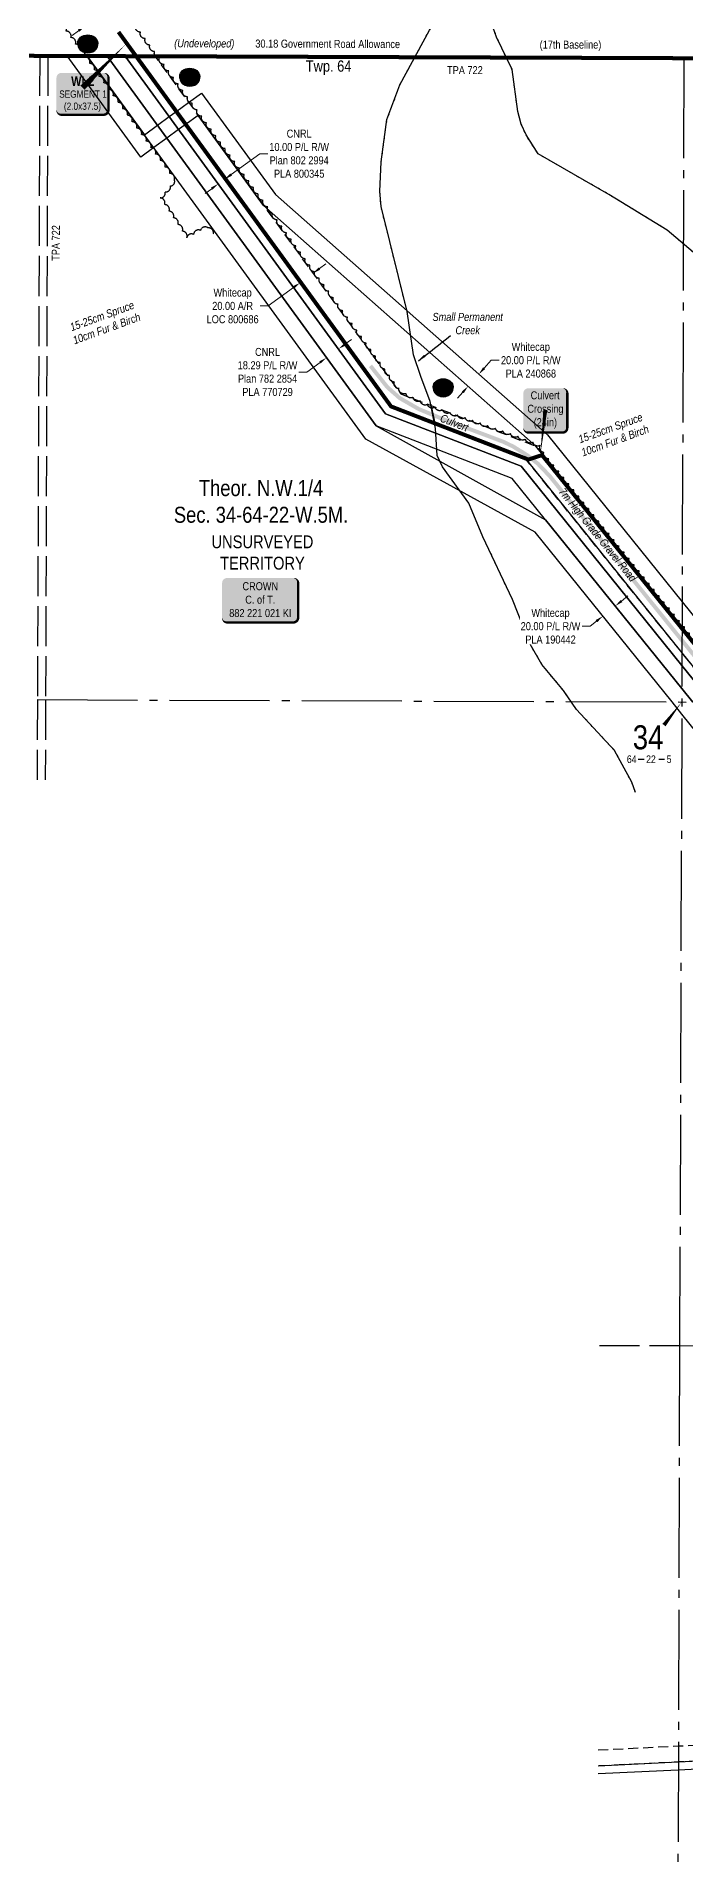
# Model space of a CAD drawing. Extents: x 479172 to 490274, y 6044075 to 6051612.
# Drawn here: x 483682 to 484493, y 6046805 to 6049089 of the extents above; entities that cross this region are included whole.
import ezdxf
from ezdxf.enums import TextEntityAlignment as Align

# ---------------------------------------------------------------- set-up
doc = ezdxf.new("R2010")
doc.units = 0
doc.header["$LTSCALE"] = 5
doc.header["$PDSIZE"] = 0.5
for name, pattern in [('0', [1, 1, 0]), ('CENTERLINEX3', [5, 2.5, -1, 0.5, -1]), ('foc-ACCESSROAD', [3.75, 2.5, -1.25]), ('foc-QUARTERLINE', [33, 25, -3, 2, -3]), ('foc-UNSURVEYED', [12.5, 10, -2.5]), ('foc-WHEELTRACKS', [2, 0.4, -1.6])]:
    doc.linetypes.add(name, pattern=pattern)
doc.layers.get('Defpoints').update_dxf_attribs({"color": 9})
for name, color, linetype in [('10', 1, 'Continuous'), ('9', 3, 'Continuous'), ('AS-OWNER', 7, 'Continuous'), ('AS-ROADS', 254, 'Continuous'), ('C-AR', 13, 'foc-ACCESSROAD'), ('C-RW', 13, 'Continuous'), ('C-SYMBOL', 7, 'Continuous'), ('CG-NOTES', 7, 'Continuous'), ('D-TXT', 6, 'Continuous'), ('F-RW', 190, 'Continuous'), ('L-QSEC', 8, 'foc-QUARTERLINE'), ('L-ROAD-T', 7, 'Continuous'), ('L-SEC', 7, 'Continuous'), ('L-SECLBL', 7, 'Continuous'), ('L-UNS-T', 3, 'Continuous'), ('L-USEC', 7, 'foc-UNSURVEYED'), ('P-CROSSINGS', 250, 'Continuous'), ('P-PROPOSED', 10, 'Continuous'), ('T-BUSH', 110, '0'), ('T-BUSH-T', 110, 'Continuous'), ('T-WATER', 160, 'Continuous'), ('T-WATER-P3', 160, 'foc-WHEELTRACKS'), ('T-WATER-T', 170, 'Continuous')]:
    doc.layers.add(name, color=color, linetype=linetype)
doc.layers.add('AS-TRAPPER BOUNDARY', color=7, linetype='CENTERLINEX3', true_color=0xb85c00, transparency=0.6)
doc.layers.add('AS-TRAPPER-T', color=7, linetype='Continuous', true_color=0xc26100)
doc.layers.add('P-PROPOSED-WL4', color=7, linetype='Continuous', true_color=0x5b5bc8)
for name, color, linetype, lineweight in [('C-AR-T', 13, 'Continuous', 9), ('C-RW-T', 13, 'Continuous', 9), ('F-RW-T', 190, 'Continuous', 9), ('T-TEXT', 48, 'Continuous', 18)]:
    doc.layers.add(name, color=color, linetype=linetype, lineweight=lineweight)
doc.styles.add('175L', font='ARIALN.TTF', dxfattribs={"height": 20})
doc.styles.add('80', font='ARIALN.TTF', dxfattribs={"height": 10})
doc.styles.add('80CG', font='ARIALN.TTF', dxfattribs={"height": 10})
doc.styles.add('80L', font='ARIALN.TTF', dxfattribs={"height": 10})
doc.styles.add('80LS', font='ARIALNI.TTF', dxfattribs={"height": 10})
doc.styles.add('BOLD', font='ARIALNB.TTF')
doc.styles.add('Crossing', font='ARIALN.TTF', dxfattribs={"height": 10})
doc.styles.add('foc-LtypeFont', font='ARIALN.TTF', dxfattribs={"height": 7.35})
doc.styles.add('SIMPLEX', font='ARIALN.TTF')
doc.linetypes.add('foc-TOPO-flowdirection', pattern='A,20,[">",foc-LtypeFont,S=0.3,R=0,X=0,Y=-0.945],-1e-05', length=20.00001)
doc.linetypes.add('foc-TOPO-flowdirection-NOLINE', pattern='A,0,[">",foc-LtypeFont,S=0.3,R=0,X=0,Y=-0.945],-20,[">",foc-LtypeFont,S=0.3,R=0,X=0,Y=-0.945],0', length=20)
doc.dimstyles.new('Compass 5 000', dxfattribs={"dimscale": 5, "dimtxt": 9, "dimasz": 2, "dimexe": 0.2, "dimexo": 0.0625, "dimgap": 0.5, "dimtad": 0, "dimtih": 1, "dimtoh": 1, "dimzin": 0, "dimdsep": 46, "dimtxsty": '80CG', "dimcen": 0.1, "dimse1": 1, "dimse2": 1, "dimclrd": 256, "dimclrt": 256, "dimaunit": 1, "dimadec": 4, "dimazin": 0, "dimtfac": 0.06, "dimtofl": 0, "dimtmove": 0, "dimatfit": 1, "dimfxl": 0.2, "dimtolj": 1, "dimtzin": 0, "dimlwd": -1, "dimarcsym": 0})

# ---------------------------------------------------------------- blocks, each defined once
blk = doc.blocks.new('*U419')
h = blk.add_hatch(color=255)
edge = h.paths.add_edge_path()
edge.add_line((-41.5, -28.5), (41.5, -28.5))
edge.add_arc((41.5, -22.5), 6, 270, 360)
edge.add_line((47.5, -22.5), (47.5, 21))
edge.add_arc((41.5, 21), 6, 0, 90)
edge.add_line((41.5, 27), (-41.5, 27))
edge.add_arc((-41.5, 21), 6, 90, 180)
edge.add_line((-47.5, 21), (-47.5, -22.5))
edge.add_arc((-41.5, -22.5), 6, 180, 270)
at = {"color": 14, "flags": 128}
blk.add_lwpolyline([(-41.5, -28.5, 3, 3, 0), (41.5, -28.5, 3, 3, 0.414214), (47.5, -22.5, 3, 3, 0), (47.5, 21, 3, 0, 0.414214), (41.5, 27, 0, 0, 0), (-41.5, 27, 0, 0, 0.414214), (-47.5, 21, 0, 0, 0), (-47.5, -22.5, 0, 3, 0.414214)], format="xyseb", close=True, dxfattribs=at)
at = {"color": 14, "style": '80'}
blk.add_attdef('ENTER_TEXT_001', (-26.8, -4.9), '', height=10, dxfattribs=at)
blk = doc.blocks.new('*U426')
h = blk.add_hatch(color=254)
edge = h.paths.add_edge_path()
edge.add_line((-21.5, -28.5), (21.5, -28.5))
edge.add_arc((21.5, -22.5), 6, 270, 360)
edge.add_line((27.5, -22.5), (27.5, 21))
edge.add_arc((21.5, 21), 6, 0, 90)
edge.add_line((21.5, 27), (-21.5, 27))
edge.add_arc((-21.5, 21), 6, 90, 180)
edge.add_line((-27.5, 21), (-27.5, -22.5))
edge.add_arc((-21.5, -22.5), 6, 180, 270)
at = {"color": 160, "flags": 128}
blk.add_lwpolyline([(-21.5, -28.5, 3, 3, 0), (21.5, -28.5, 3, 3, 0.414214), (27.5, -22.5, 3, 3, 0), (27.5, 21, 3, 0, 0.414214), (21.5, 27, 0, 0, 0), (-21.5, 27, 0, 0, 0.414214), (-27.5, 21, 0, 0, 0), (-27.5, -22.5, 0, 3, 0.414214)], format="xyseb", close=True, dxfattribs=at)
at = {"color": 160, "style": '80'}
blk.add_attdef('ENTER_TEXT_001', (-26.8, -4.9), '', height=10, dxfattribs=at)
blk = doc.blocks.new('xing2')
h = blk.add_hatch(color=50)
h.dxf.hatch_style = 1
edge = h.paths.add_edge_path()
edge.add_ellipse((0, 0), major_axis=(-12.5, 0), ratio=0.816297, start_angle=0, end_angle=360)
h = blk.add_hatch(color=250)
h.dxf.hatch_style = 1
edge = h.paths.add_edge_path()
edge.add_ellipse((0, -2), major_axis=(-12.5, 0), ratio=0.816297, start_angle=0, end_angle=180)
edge.add_line((12.5, -2), (12.5, 0))
edge.add_ellipse((0, 0), major_axis=(-12.5, 0), ratio=0.816297, start_angle=0, end_angle=180, ccw=False)
edge.add_line((-12.5, 0), (-12.5, -2))
at = {"color": 250}
blk.add_ellipse((0, 0), major_axis=(-12.5, 0), ratio=0.816297, dxfattribs=at)
blk.add_ellipse((0, -2), major_axis=(-12.5, 0), ratio=0.816297, start_param=0, end_param=3.141593, dxfattribs=at)
at = {"color": 250, "style": 'Crossing'}
blk.add_attdef('CROSSING', text='', height=9, dxfattribs=at).set_placement((0.1, 0), align=Align.MIDDLE_CENTER)
at = {"color": 250, "style": 'Crossing', "flags": 1}
for tag, p in [('DESCRIPTION', (0.1, -25.8)), ('OWNER', (0.1, -12.5)), ('LOCATION', (0.1, -39.3)), ('DWG_REF', (0.1, -52.8))]:
    blk.add_attdef(tag, text='', height=9, dxfattribs=at).set_placement(p, align=Align.MIDDLE_CENTER)
blk = doc.blocks.new('L-SECLBL')
at = {"layer": '9', "color": 7}
for p, q in [((-5.1, -27.8), (-12.3, -27.8)), ((20.7, -27.8), (13.5, -27.8))]:
    blk.add_line(p, q, dxfattribs=at)
at = {"layer": '10', "color": 2, "style": 'SIMPLEX'}
blk.add_attdef('SEC', text='', height=30, dxfattribs=at).set_placement((0, 0), align=Align.MIDDLE)
at = {"layer": '10', "color": 5, "style": '80L'}
blk.add_attdef('TWP', text='', height=9.5, dxfattribs=at).set_placement((-14.4, -27.4), align=Align.MIDDLE_RIGHT)
blk.add_attdef('RGE', text='', height=9.5, dxfattribs=at).set_placement((3.6, -27.4), align=Align.MIDDLE_CENTER)
blk.add_attdef('MER', text='', height=9.5, dxfattribs=at).set_placement((23.2, -27.4), align=Align.MIDDLE_LEFT)
blk = doc.blocks.new('*D496')
at = {"layer": 'C-RW-T', "transparency": 16777216}
for p, q in [((484412.8, 6048384), (484420.6, 6048390.3)), ((484373.8, 6048352.5), (484363.8, 6048352.5)), ((484381.7, 6048358.9), (484373.8, 6048352.5))]:
    blk.add_line(p, q, dxfattribs=at)
for points in [[(484411.8, 6048385.3), (484413.9, 6048382.7), (484405, 6048377.7)], [(484380.6, 6048360.2), (484382.7, 6048357.6), (484389.5, 6048365.1)]]:
    blk.add_solid(points, dxfattribs=at)
at = {"layer": 'Defpoints', "color": 0, "transparency": 16777216}
for p in [(484389.5, 6048365.1), (484392.8, 6048361), (484408.4, 6048373.5)]:
    blk.add_point(p, dxfattribs=at)
at = {"layer": 'C-RW-T', "transparency": 16777216, "insert": (484324.2, 6048352.5), "char_height": 10, "attachment_point": 5, "style": '80CG', "bg_fill": 3, "box_fill_scale": 1.1, "bg_fill_color": 256, "bg_fill_true_color": 13158600, "bg_fill_transparency": 0}
blk.add_mtext('\\A1;Whitecap\\P20.00 P/L R/W\\PPLA 190442', dxfattribs=at)
blk = doc.blocks.new('*D507')
at = {"layer": 'Defpoints', "color": 0, "transparency": 16777216}
for p in [(483909.2, 6048905), (483955.1, 6048842), (483963.2, 6048847.9)]:
    blk.add_point(p, dxfattribs=at)
at = {"layer": 'F-RW-T', "transparency": 16777216}
for p, q in [((483925.4, 6048916.8), (483961.2, 6048942.8)), ((483961.2, 6048942.8), (483971.2, 6048942.8)), ((483901.1, 6048899.1), (483893.1, 6048893.2))]:
    blk.add_line(p, q, dxfattribs=at)
for points in [[(483900.2, 6048900.5), (483902.1, 6048897.8), (483909.2, 6048905)], [(483924.4, 6048918.1), (483926.4, 6048915.4), (483917.3, 6048910.9)]]:
    blk.add_solid(points, dxfattribs=at)
at = {"layer": 'F-RW-T', "transparency": 16777216, "insert": (484010.3, 6048942.8), "char_height": 10, "attachment_point": 5, "style": '80CG'}
blk.add_mtext('\\A1;CNRL\\P10.00 P/L R/W\\PPlan 802 2994\\PPLA 800345', dxfattribs=at)
blk = doc.blocks.new('*D508')
at = {"layer": 'Defpoints', "color": 0, "transparency": 16777216}
for p in [(484040.8, 6048724.3), (484026, 6048713.5), (484044.5, 6048688)]:
    blk.add_point(p, dxfattribs=at)
at = {"layer": 'F-RW-T', "transparency": 16777216}
for p, q in [((484067.4, 6048704.7), (484075.5, 6048710.6)), ((484036.4, 6048682.1), (484019.9, 6048670.1)), ((484019.9, 6048670.1), (484009.9, 6048670.1))]:
    blk.add_line(p, q, dxfattribs=at)
for points in [[(484066.4, 6048706), (484068.4, 6048703.3), (484059.3, 6048698.8)], [(484035.5, 6048683.5), (484037.4, 6048680.8), (484044.5, 6048688)]]:
    blk.add_solid(points, dxfattribs=at)
at = {"layer": 'F-RW-T', "transparency": 16777216, "insert": (483970.8, 6048670.1), "char_height": 10, "attachment_point": 5, "style": '80CG'}
blk.add_mtext('\\A1;CNRL\\P18.29 P/L R/W\\PPlan 782 2854\\PPLA 770729', dxfattribs=at)
blk = doc.blocks.new('*D509')
at = {"layer": 'C-AR-T', "transparency": 16777216}
for p, q in [((484035.6, 6048799.3), (484043.7, 6048805.2)), ((484003.3, 6048775.8), (483971.5, 6048752.6)), ((483971.5, 6048752.6), (483961.5, 6048752.6))]:
    blk.add_line(p, q, dxfattribs=at)
for points in [[(484034.6, 6048800.6), (484036.6, 6048797.9), (484027.5, 6048793.4)], [(484002.3, 6048777.1), (484004.3, 6048774.4), (484011.4, 6048781.6)]]:
    blk.add_solid(points, dxfattribs=at)
at = {"layer": 'Defpoints', "color": 0, "transparency": 16777216}
for p in [(484011.4, 6048781.6), (484016.8, 6048774.1), (484033, 6048785.9)]:
    blk.add_point(p, dxfattribs=at)
at = {"layer": 'C-AR-T', "transparency": 16777216, "insert": (483927.2, 6048752.6), "char_height": 10, "attachment_point": 5, "style": '80CG'}
blk.add_mtext('\\A1;Whitecap\\P20.00 A/R\\PLOC 800686', dxfattribs=at)
blk = doc.blocks.new('*D514')
at = {"layer": 'C-RW-T', "transparency": 16777216}
for p, q in [((484241.2, 6048674.8), (484250, 6048684.8)), ((484250, 6048684.8), (484260, 6048684.8)), ((484214.7, 6048644.8), (484208.1, 6048637.3))]:
    blk.add_line(p, q, dxfattribs=at)
for points in [[(484240, 6048675.9), (484242.5, 6048673.7), (484234.6, 6048667.3)], [(484213.5, 6048645.9), (484215.9, 6048643.7), (484221.3, 6048652.3)]]:
    blk.add_solid(points, dxfattribs=at)
at = {"layer": 'Defpoints', "color": 0, "transparency": 16777216}
for p in [(484234.6, 6048667.3), (484249.2, 6048654.4), (484235.9, 6048639.4)]:
    blk.add_point(p, dxfattribs=at)
at = {"layer": 'C-RW-T', "transparency": 16777216, "insert": (484299.6, 6048684.8), "char_height": 10, "attachment_point": 5, "style": '80CG'}
blk.add_mtext('\\A1;Whitecap\\P20.00 P/L R/W\\PPLA 240868', dxfattribs=at)
blk = doc.blocks.new('*U567')
h = blk.add_hatch(color=254)
edge = h.paths.add_edge_path()
edge.add_line((-26.5, -33.8), (26.5, -33.8))
edge.add_arc((26.5, -27.8), 6, 270, 360)
edge.add_line((32.5, -27.8), (32.5, 12.5))
edge.add_arc((26.5, 12.5), 6, 0, 90)
edge.add_line((26.5, 18.5), (-26.5, 18.5))
edge.add_arc((-26.5, 12.5), 6, 90, 180)
edge.add_line((-32.5, 12.5), (-32.5, -27.8))
edge.add_arc((-26.5, -27.8), 6, 180, 270)
at = {"layer": 'P-PROPOSED-WL4', "flags": 128}
blk.add_lwpolyline([(53.9, 54.1, 0, 7.5, 0), (0, 0, 0, 0, 0)], format="xyseb", dxfattribs=at)
blk.add_lwpolyline([(-26.5, -33.8, 3, 3, 0), (26.5, -33.8, 3, 3, 0.414214), (32.5, -27.8, 3, 3, 0), (32.5, 12.5, 3, 0, 0.414214), (26.5, 18.5, 0, 0, 0), (-26.5, 18.5, 0, 0, 0.414214), (-32.5, 12.5, 0, 0, 0), (-32.5, -27.8, 0, 3, 0.414214)], format="xyseb", close=True, dxfattribs=at)
at = {"layer": 'P-PROPOSED-WL4'}
for tag, p, height, style in [('TEMP_AREA_W1_001', (-9.2, 2.2), 12, 'BOLD'), ('ENTER_TEXT_001', (-30.7, -12.5), 9, '80')]:
    blk.add_attdef(tag, p, '', height=height, dxfattribs=dict(at, style=style))
blk = doc.blocks.new('*D520')
at = {"layer": 'Defpoints', "color": 0, "transparency": 16777216}
for p in [(483735, 6049113.3), (483749.8, 6049124), (483757.8, 6049113.1)]:
    blk.add_point(p, dxfattribs=at)
at = {"layer": 'F-RW-T', "transparency": 16777216}
for p, q in [((483765.8, 6049119), (483793.4, 6049139)), ((483793.4, 6049139), (483803.4, 6049139)), ((483734.9, 6049096.5), (483726.8, 6049090.6))]:
    blk.add_line(p, q, dxfattribs=at)
for points in [[(483764.9, 6049120.4), (483766.8, 6049117.7), (483757.8, 6049113.1)], [(483733.9, 6049097.8), (483735.9, 6049095.1), (483743, 6049102.4)]]:
    blk.add_solid(points, dxfattribs=at)
at = {"layer": 'F-RW-T', "transparency": 16777216, "insert": (483842.5, 6049139), "char_height": 10, "attachment_point": 5, "style": '80CG'}
blk.add_mtext('\\A1;CNRL\\P18.29 P/L R/W\\PPlan 782 2854\\PPLA 770729', dxfattribs=at)

msp = doc.modelspace()

# ---------------------------------------------------------------- hatches: boundary and pattern name
at = {"layer": 'AS-ROADS'}
h = msp.add_hatch(color=256, dxfattribs=at)
h.dxf.hatch_style = 1
h.paths.add_polyline_path([(485227.415, 6047422.97), (485181.813, 6047479.872), (485132.502, 6047540.246), (484449.933, 6048386.448), (484325.464, 6048541.365), (484310.579, 6048556.953), (484296.448, 6048568.26), (484278.975, 6048579.066), (484266.935, 6048585.002), (484187.058, 6048615.112), (484160.383, 6048626.236), (484137.113, 6048639.736), (484122.207, 6048652.938), (484101.257, 6048679.357), (484097.342, 6048676.252), (484118.564, 6048649.489), (484134.174, 6048635.664), (484158.158, 6048621.749), (484185.214, 6048610.466), (484264.944, 6048580.412), (484276.55, 6048574.69), (484293.562, 6048564.169), (484307.196, 6048553.26), (484321.702, 6048538.068), (484446.04, 6048383.314), (485128.622, 6047537.097), (485177.928, 6047476.729), (485223.516, 6047419.845)])

# ---------------------------------------------------------------- linework, layer by layer
at = {"layer": 'AS-TRAPPER BOUNDARY', "const_width": 5, "flags": 128}
msp.add_lwpolyline([(485395.46, 6049058.805), (485295.462, 6049059.156), (483666.214, 6049065.11), (482037.404, 6049071.087), (481133.051, 6049074.405)], dxfattribs=at)
at = {"layer": 'C-AR', "flags": 128}
for points in [[(484383.801, 6046948.842), (484483.818, 6046953.75), (484722.94, 6046965.485), (485288.896, 6047002.038), (485319.061, 6047003.985), (485461.102, 6047013.101), (485479.275, 6047014.333), (485503.892, 6047015.922), (485526.216, 6047017.364), (485538.424, 6047018.153), (485393.445, 6047197.812), (485319.964, 6047288.878), (485289.922, 6047326.108), (485188.912, 6047451.281), (485175.43, 6047467.987), (485160.552, 6047486.421), (484564.722, 6048224.807), (484538.192, 6048257.686), (484488.393, 6048319.406), (484293.591, 6048560.84), (484124.44, 6048626.273), (483805.441, 6049064.592), (483830.247, 6049064.5), (484137.149, 6048642.803), (484305.798, 6048577.565), (484488.5, 6048351.128), (484563.969, 6048257.59), (484580.288, 6048237.368), (485214.689, 6047451.189), (485290.023, 6047357.836), (485320.064, 6047320.606), (485562.854, 6047019.731), (485592.865, 6047021.67), (485633.096, 6047024.268), (485652.802, 6047025.541), (485792.412, 6047033.486), (486113.962, 6047051.8), (486339.733, 6047064.655), (486415.702, 6047069.287), (486435.701, 6047070.433), (486450.701, 6047071.292), (486918.893, 6047098.14), (486949.057, 6047099.87), (487398.72, 6047125.654), (487743.806, 6047144.554), (487984.336, 6047157.727), (488332.681, 6047176.804), (488547.351, 6047189.579), (488548.588, 6047189.653), (488578.752, 6047191.448), (488911, 6047211.216), (489079.281, 6047221.237), (489086.679, 6047225.016), (489100.561, 6047238.122), (489109.341, 6047260.874), (489105.399, 6047438.598), (489103.18, 6047538.617)], [(490272.233, 6044454.778), (490202.329, 6044424.141), (490172.142, 6044410.911), (489881.273, 6044283.419), (489834.317, 6044288.807), (489828.359, 6044289.491), (489550.007, 6044321.438), (489540.058, 6044322.581), (489539.631, 6044322.776), (489538.212, 6044323.655), (489535.126, 6044325.453), (489529.34, 6044328.824), (489503.917, 6044343.636), (489503.349, 6044344.416), (489490.852, 6044361.564), (489367.311, 6044531.1), (489199.589, 6044761.263), (489082.03, 6044863.593), (489073.944, 6044881.924), (489074.417, 6044893.046), (489079.177, 6045006.153), (489101.566, 6045532.335), (489122.24, 6045810.234), (489124.484, 6045840.389), (489133.847, 6045966.247), (489130.85, 6045988.351), (489133.339, 6046018.105), (489139.796, 6046039.484), (489152.99, 6046169.486), (489154.51, 6046538.17), (489149.928, 6046634.385), (489145.267, 6046732.276), (489145.149, 6046734.937), (489134.306, 6046792.903), (489134.014, 6046793.455), (489117.465, 6046824.763), (489108.777, 6046832.047), (489055.893, 6046876.384), (488992.368, 6047022.33), (488941.203, 6047172.99), (488938.574, 6047180.809), (488937.909, 6047182.772), (488936.306, 6047187.495), (488929.524, 6047192.286), (488919.296, 6047191.677), (488909.207, 6047191.076), (488578.704, 6047171.407), (488548.54, 6047169.611), (488333.822, 6047156.834), (487985.43, 6047137.752), (487965.457, 6047136.657), (487743.753, 6047124.517), (487399.84, 6047105.683), (486949.001, 6047079.83), (486918.837, 6047078.101), (486450.757, 6047051.191), (486435.757, 6047050.324), (486340.901, 6047044.937), (486113.902, 6047031.945), (485654.02, 6047005.575), (485553.797, 6046999.101), (485541.59, 6046998.313), (485519.266, 6046996.871), (485494.64, 6046995.28), (485476.402, 6046994.097), (485318.998, 6046983.937), (485288.832, 6046981.988), (484776.305, 6046948.885), (484761.333, 6046947.918), (484724.075, 6046945.514), (484483.751, 6046933.719), (484383.735, 6046928.811)]]:
    msp.add_lwpolyline(points, dxfattribs=at)
at = {"layer": 'C-RW'}
for points in [[(484564.046, 6048257.59), (484488.5, 6048351.224), (484305.81, 6048577.6), (483965.815, 6048878.231), (483884.043, 6048990.573), (483867.873, 6048978.8), (483859.788, 6048972.914), (483845.01, 6048962.156), (483828.838, 6048950.382), (483812.702, 6048938.635), (483720.772, 6049064.908), (483745.564, 6049064.815), (483817.087, 6048966.539), (483833.249, 6048978.319), (483848.026, 6048989.077), (483856.111, 6048994.963), (483872.282, 6049006.736), (483888.437, 6049018.497), (483980.695, 6048891.771), (484320.323, 6048591.496), (484488.607, 6048382.876), (484589.742, 6048257.495)], [(484955.617, 6047663.514), (484488.136, 6048242.862), (484475.989, 6048257.915), (484304.959, 6048469.866), (484093.765, 6048586.37), (483745.564, 6049064.815), (483770.372, 6049064.723), (484106.473, 6048602.901), (484318.108, 6048485.423), (484488.242, 6048274.583), (484501.768, 6048257.822)]]:
    msp.add_lwpolyline(points, dxfattribs=at)
at = {"layer": 'F-RW'}
for points in [[(484501.768, 6048257.822), (484488.242, 6048274.583), (484318.107, 6048485.422), (484276.332, 6048537.196), (484106.473, 6048602.901), (483770.372, 6049064.722), (483793.04, 6049064.638), (484118.089, 6048618.009), (484287.49, 6048552.479), (484488.34, 6048303.572), (484525.328, 6048257.734)], [(484525.328, 6048257.734), (484488.34, 6048303.572), (484287.49, 6048552.479), (484118.089, 6048618.009), (483793.04, 6049064.639), (483800.711, 6049064.61), (483805.441, 6049064.592), (484124.44, 6048626.273), (484293.591, 6048560.84), (484488.393, 6048319.406), (484538.192, 6048257.687)], [(484383.735, 6046928.811), (484483.751, 6046933.719), (484724.075, 6046945.514), (484761.333, 6046947.918), (484776.305, 6046948.884), (485288.832, 6046981.989), (485318.998, 6046983.937), (485519.266, 6046996.871), (485521.886, 6046993.625), (485526.946, 6046987.353), (485318.966, 6046973.921), (485288.801, 6046971.972), (484776.868, 6046938.906), (484761.897, 6046937.94), (484760.425, 6046937.845), (484725.093, 6046935.565), (484724.693, 6046935.539), (484709.994, 6046934.819), (484672.021, 6046932.955), (484483.718, 6046923.713), (484383.701, 6046918.805)]]:
    msp.add_lwpolyline(points, dxfattribs=at)
at = {"layer": 'L-QSEC'}
for p, q in [((484490.891, 6049062.09), (484485.482, 6047453.837)), ((483683.466, 6048260.797), (485292.862, 6048254.95)), ((484485.482, 6047453.837), (484482.906, 6046679.799))]:
    msp.add_line(p, q, dxfattribs=at)
at = {"layer": 'L-SEC'}
for p, q in [((483686.333, 6049065.036), (484490.891, 6049062.09)), ((484490.891, 6049062.09), (485295.462, 6049059.156))]:
    msp.add_line(p, q, dxfattribs=at)
at = {"layer": 'L-SECLBL', "flags": 128}
msp.add_lwpolyline([(484488.186, 6048257.873, 0, 4.997, 0), (484465.927, 6048229.035, 3, 3, 0)], format="xyseb", dxfattribs=at)
at = {"layer": 'L-USEC'}
for p, q in [((483686.333, 6049065.036), (483683.466, 6048260.797)), ((483696.397, 6049064.999), (483693.529, 6048260.761)), ((483683.466, 6048260.798), (483683.117, 6048160.797)), ((483693.529, 6048260.763), (483693.18, 6048160.761)), ((484385.483, 6047454.201), (484485.482, 6047453.837)), ((484485.482, 6047453.837), (485290.317, 6047450.921))]:
    msp.add_line(p, q, dxfattribs=at)
at = {"layer": 'P-PROPOSED', "const_width": 4.997, "flags": 128}
msp.add_lwpolyline([(486114.018, 6047050.802), (485792.469, 6047032.488), (485652.863, 6047024.543), (485633.16, 6047023.271), (485592.93, 6047020.672), (485562.401, 6047018.7), (485319.286, 6047319.979), (485289.245, 6047357.208), (485213.912, 6047450.562), (484579.51, 6048236.741), (484563.191, 6048256.963), (484487.722, 6048350.5), (484313.621, 6048566.277), (484296.577, 6048560.756), (484125.075, 6048627.099), (483806.675, 6049064.595)], dxfattribs=at)
at = {"layer": 'P-PROPOSED-WL4', "const_width": 5, "flags": 128}
msp.add_lwpolyline([(483806.675, 6049064.595), (483784.651, 6049094.856)], dxfattribs=at)
at = {"layer": 'T-BUSH', "flags": 128}
for points in [[(483903.085, 6048842.69, 0.52056705), (483896.513, 6048850.11, 0.52056705), (483887.025, 6048847.05, 0.52056705), (483878.434, 6048841.942, 0.52056705), (483870.035, 6048837.681, 0.52056705), (483864.487, 6048845.994, 0.52056705), (483858.939, 6048854.308, 0.52056705), (483853.391, 6048862.621, 0.52056705), (483847.843, 6048870.934, 0.52056705), (483842.295, 6048879.248, 0.52056705), (483836.747, 6048887.561, 0.52056705), (483842.785, 6048895.053, 0.52056705), (483849.451, 6048902.5, 0.52056705), (483854.484, 6048910.03, 0.52056705), (483848.602, 6048918.11, 0.52056705), (483842.719, 6048926.191, 0.52056705), (483836.837, 6048934.271, 0.52056705), (483830.955, 6048942.351, 0.52056705), (483825.072, 6048950.431, 0.52056705), (483819.19, 6048958.512, 0.52056705), (483813.307, 6048966.592, 0.52056705), (483807.425, 6048974.672, 0.52056705), (483801.542, 6048982.752, 0.52056705), (483795.66, 6048990.833, 0.52056705), (483789.778, 6048998.913, 0.52056705), (483783.895, 6049006.993, 0.52056705), (483778.013, 6049015.073, 0.52056705), (483772.136, 6049023.158, 0.52056705), (483766.266, 6049031.247, 0.52056705), (483760.395, 6049039.336, 0.52056705), (483754.525, 6049047.425, 0.52056705), (483748.654, 6049055.514, 0.52056705), (483742.783, 6049063.602, 0.52056705), (483736.905, 6049071.686, 0.52056705), (483731.027, 6049079.769, 0.52056705), (483725.149, 6049087.852, 0.52056705), (483719.27, 6049095.936, 0.52056705), (483713.392, 6049104.019, 0.52056705), (483707.514, 6049112.102, 0.52056705), (483701.636, 6049120.186, 0.52056705), (483695.758, 6049128.269, 0.52056705), (483689.88, 6049136.353, 0.52056705), (483684.001, 6049144.436, 0.52056705), (483678.123, 6049152.519, 0.52056705), (483672.245, 6049160.603, 0.52056705), (483666.367, 6049168.686, 0.52056705), (483660.481, 6049176.764, 0.52056705), (483654.591, 6049184.839, 0.52056705), (483648.702, 6049192.914, 0.52056705), (483642.812, 6049200.989, 0.52056705), (483636.922, 6049209.063, 0.52056705), (483631.032, 6049217.138, 0.52056705), (483625.142, 6049225.213, 0.52056705), (483619.252, 6049233.288, 0.52056705), (483613.363, 6049241.363, 0.52056705), (483607.473, 6049249.438, 0.52056705), (483601.583, 6049257.513, 0.52056705), (483593.207, 6049256.413, 0.52056705), (483587.072, 6049262.614, 0.52056705), (483581.575, 6049270.961, 0.52056705), (483576.078, 6049279.308, 0.52056705), (483578.174, 6049286.889, 0.52056705), (483574.313, 6049295.027, 0.52056705), (483568.748, 6049303.329, 0.52056705), (483563.183, 6049311.631, 0.52056705), (483557.271, 6049319.682, 0.52056705), (483551.137, 6049327.573, 0.52056705), (483545.003, 6049335.464, 0.52056705), (483538.868, 6049343.355, 0.52056705), (483532.734, 6049351.245, 0.52056705), (483526.6, 6049359.136, 0.52056705), (483520.466, 6049367.027, 0.52056705), (483514.332, 6049374.918, 0.52056705), (483507.393, 6049371.631, 0.52056705), (483500.848, 6049378.666, 0.52056705), (483494.328, 6049386.241, 0.52056705), (483493.769, 6049394.178, 0.52056705), (483494.033, 6049403.248, 0.52056705), (483490.001, 6049412.239, 0.52056705), (483483.872, 6049420.134, 0.52056705), (483477.743, 6049428.029, 0.52056705), (483471.615, 6049435.924, 0.52056705), (483465.486, 6049443.82, 0.07137842), (483465.73, 6049445.535, 0.07137842)], [(484135.029, 6048649.447, -0.52056705), (484129.172, 6048657.552, -0.52056705), (484123.315, 6048665.658, -0.52056705), (484117.458, 6048673.763, -0.52056705), (484111.601, 6048681.869, -0.52056705), (484105.745, 6048689.974, -0.52056705), (484099.888, 6048698.08, -0.52056705), (484094.031, 6048706.185, -0.52056705), (484088.174, 6048714.29, -0.52056705), (484082.317, 6048722.396, -0.52056705), (484076.461, 6048730.501, -0.52056705), (484070.604, 6048738.607, -0.52056705), (484064.747, 6048746.712, -0.52056705), (484058.89, 6048754.818, -0.52056705), (484053.034, 6048762.923, -0.52056705), (484047.177, 6048771.028, -0.52056705), (484041.32, 6048779.134, -0.52056705), (484035.463, 6048787.239, -0.52056705), (484029.606, 6048795.345, -0.52056705), (484023.75, 6048803.45, -0.52056705), (484017.893, 6048811.556, -0.52056705), (484012.036, 6048819.661, -0.52056705), (484006.179, 6048827.766, -0.52056705), (484000.322, 6048835.872, -0.52056705), (483994.466, 6048843.977, -0.52056705), (483988.609, 6048852.083, -0.52056705), (483982.752, 6048860.188, -0.52056705), (483976.895, 6048868.294, -0.52056705), (483971.038, 6048876.399, -0.52056705), (483965.164, 6048884.492, -0.52056705), (483959.276, 6048892.575, -0.52056705), (483953.388, 6048900.658, -0.52056705), (483947.501, 6048908.74, -0.52056705), (483941.613, 6048916.823, -0.52056705), (483935.725, 6048924.906, -0.52056705), (483929.837, 6048932.989, -0.52056705), (483923.949, 6048941.072, -0.52056705), (483918.061, 6048949.155, -0.52056705), (483912.173, 6048957.237, -0.52056705), (483906.285, 6048965.32, -0.52056705), (483900.397, 6048973.403, -0.52056705), (483894.509, 6048981.486, -0.52056705), (483888.621, 6048989.569, -0.52056705), (483882.733, 6048997.652, -0.52056705), (483876.845, 6049005.734, -0.52056705), (483870.957, 6049013.817, -0.52056705), (483865.069, 6049021.9, -0.52056705), (483859.182, 6049029.983, -0.52056705), (483853.294, 6049038.066, -0.52056705), (483847.406, 6049046.149, -0.52056705), (483841.518, 6049054.231, -0.52056705), (483835.63, 6049062.314, -0.52056705), (483829.745, 6049070.399, -0.52056705), (483823.862, 6049078.486, -0.52056705), (483817.98, 6049086.573, -0.52056705), (483812.098, 6049094.66, -0.52056705), (483806.215, 6049102.747, -0.52056705), (483800.333, 6049110.834, -0.52056705), (483794.451, 6049118.921, -0.52056705), (483788.568, 6049127.007, -0.52056705), (483782.686, 6049135.094, -0.52056705), (483776.803, 6049143.181, -0.52056705), (483770.921, 6049151.268, -0.52056705), (483765.039, 6049159.355, -0.52056705), (483759.156, 6049167.442, -0.52056705), (483753.274, 6049175.529, -0.52056705), (483747.392, 6049183.616, -0.52056705), (483741.509, 6049191.703, -0.52056705), (483738.491, 6049195.853, -0.52056705)], [(484636.344, 6048173.155, -0.52056705), (484630.047, 6048180.916, -0.52056705), (484623.75, 6048188.678, -0.52056705), (484617.453, 6048196.439, -0.52056705), (484611.155, 6048204.2, -0.52056705), (484604.858, 6048211.962, -0.52056705), (484598.561, 6048219.723, -0.52056705), (484592.264, 6048227.485, -0.52056705), (484585.967, 6048235.246, -0.52056705), (484579.67, 6048243.008, -0.52056705), (484573.373, 6048250.769, -0.52056705), (484567.075, 6048258.53, -0.52056705), (484560.778, 6048266.292, -0.52056705), (484554.481, 6048274.053, -0.52056705), (484548.184, 6048281.815, -0.52056705), (484541.887, 6048289.576, -0.52056705), (484535.59, 6048297.337, -0.52056705), (484529.293, 6048305.099, -0.52056705), (484522.995, 6048312.86, -0.52056705), (484516.698, 6048320.622, -0.52056705), (484510.401, 6048328.383, -0.52056705), (484504.104, 6048336.144, -0.52056705), (484497.807, 6048343.906, -0.52056705), (484491.51, 6048351.667, -0.52056705), (484485.212, 6048359.429, -0.52056705), (484478.915, 6048367.19, -0.52056705), (484472.618, 6048374.952, -0.52056705), (484466.321, 6048382.713, -0.52056705), (484460.024, 6048390.474, -0.52056705), (484453.74, 6048398.246, -0.52056705), (484447.466, 6048406.027, -0.52056705), (484441.192, 6048413.807, -0.52056705), (484434.918, 6048421.587, -0.52056705), (484428.644, 6048429.367, -0.52056705), (484422.37, 6048437.147, -0.52056705), (484416.096, 6048444.928, -0.52056705), (484409.823, 6048452.708, -0.52056705), (484403.549, 6048460.488, -0.52056705), (484397.275, 6048468.268, -0.52056705), (484391.001, 6048476.049, -0.52056705), (484384.727, 6048483.829, -0.52056705), (484378.453, 6048491.609, -0.52056705), (484372.179, 6048499.389, -0.52056705), (484365.906, 6048507.17, -0.52056705), (484359.632, 6048514.95, -0.52056705), (484353.358, 6048522.73, -0.52056705), (484347.084, 6048530.51, -0.52056705), (484340.81, 6048538.291, -0.52056705), (484334.536, 6048546.071, -0.52056705), (484328.262, 6048553.851, -0.52056705), (484321.988, 6048561.631, -0.52056705), (484315.863, 6048569.506, -0.52056705), (484311.503, 6048578.499, -0.52056705), (484302.278, 6048582.321, -0.52056705), (484293.035, 6048586.124, -0.52056705), (484283.704, 6048589.696, -0.52056705), (484274.277, 6048593.016, -0.52056705), (484264.85, 6048596.336, -0.52056705), (484255.423, 6048599.656, -0.52056705), (484245.996, 6048602.976, -0.52056705), (484236.569, 6048606.297, -0.52056705), (484227.142, 6048609.617, -0.52056705), (484217.715, 6048612.937, -0.52056705), (484208.287, 6048616.257, -0.52056705), (484198.86, 6048619.577, -0.52056705), (484189.433, 6048622.897, -0.52056705), (484180.006, 6048626.218, -0.52056705), (484170.579, 6048629.538, -0.52056705), (484161.603, 6048633.903, -0.52056705), (484152.719, 6048638.482, -0.52056705), (484143.835, 6048643.062, -0.52056705), (484134.454, 6048649.971, -0.52056705)]]:
    msp.add_lwpolyline(points, format="xyb", dxfattribs=at)
at = {"layer": 'T-TEXT', "const_width": 2, "flags": 128}
msp.add_lwpolyline([(484174.671, 6048629.908), (484180.082, 6048604.485)], dxfattribs=at)
at = {"layer": 'T-WATER', "linetype": 'foc-TOPO-flowdirection', "flags": 128}
msp.add_lwpolyline([(484239.851, 6048464.189), (484222.389, 6048506.15), (484189.267, 6048551.82), (484182.703, 6048565.651), (484180.378, 6048599.592), (484173.862, 6048633.298), (484162.414, 6048664.305), (484153.134, 6048691.711), (484145.137, 6048745.594)], dxfattribs=at)
at = {"layer": 'T-WATER-P3', "flags": 128}
for points in [[(484145.137, 6048745.594), (484112.581, 6048876.653), (484111.136, 6048895.45), (484112.874, 6048932.79), (484119.941, 6048985.426), (484136.232, 6049028.972), (484173.066, 6049097.134), (484190.2, 6049122.122), (484202.54, 6049150.872)], [(485179.4, 6048379.48), (485174.956, 6048381.053), (485165.257, 6048389.425), (485135.447, 6048419.586), (485114.661, 6048435.915), (485103.881, 6048446.091), (485095.151, 6048457.165), (485075.458, 6048496.669), (485070.639, 6048511.094), (485067.15, 6048527.978), (485065.889, 6048566.529), (485061.013, 6048581.434), (485053.422, 6048592.566), (485043.484, 6048602.204), (485031.383, 6048610.165), (484990.196, 6048630.641), (484896.373, 6048658.174), (484879.019, 6048657.987), (484844.12, 6048652.805), (484823.938, 6048652.564), (484807.658, 6048649.071), (484777.425, 6048639.376), (484739.469, 6048636.425), (484720.563, 6048638.883), (484704.721, 6048643.313), (484642.883, 6048663.968), (484616.557, 6048674.495), (484603.616, 6048682.576), (484582.354, 6048701.614), (484573.865, 6048712.565), (484559.59, 6048737.89), (484549.293, 6048766.8), (484541.231, 6048779.676), (484513.042, 6048810.56), (484470.044, 6048847.133), (484397.111, 6048891.904), (484308.584, 6048942.479), (484293.59, 6048966.178), (484287.746, 6048979.709), (484283.474, 6048995.573), (484276.191, 6049047.897), (484256.862, 6049088.422), (484246.504, 6049117.576), (484238.499, 6049130.447), (484218.022, 6049148.999), (484202.54, 6049150.872)], [(484430.304, 6048144.65), (484425.6, 6048157.811), (484404.284, 6048197.306), (484356.702, 6048248.408), (484340.261, 6048272.107), (484313.523, 6048304.84), (484298.828, 6048329.914), (484276.721, 6048385.862), (484239.851, 6048464.189)]]:
    msp.add_lwpolyline(points, dxfattribs=at)
at = {"layer": 'T-WATER-P3', "linetype": 'foc-TOPO-flowdirection-NOLINE', "flags": 128}
for points in [[(484145.137, 6048745.594), (484112.581, 6048876.653), (484111.136, 6048895.45), (484112.874, 6048932.79), (484119.941, 6048985.426), (484136.232, 6049028.972), (484173.066, 6049097.134), (484190.2, 6049122.122), (484202.54, 6049150.872)], [(485179.4, 6048379.48), (485174.956, 6048381.053), (485165.257, 6048389.425), (485135.447, 6048419.586), (485114.661, 6048435.915), (485103.881, 6048446.091), (485095.151, 6048457.165), (485075.458, 6048496.669), (485070.639, 6048511.094), (485067.15, 6048527.978), (485065.889, 6048566.529), (485061.013, 6048581.434), (485053.422, 6048592.566), (485043.484, 6048602.204), (485031.383, 6048610.165), (484990.196, 6048630.641), (484896.373, 6048658.174), (484879.019, 6048657.987), (484844.12, 6048652.805), (484823.938, 6048652.564), (484807.658, 6048649.071), (484777.425, 6048639.376), (484739.469, 6048636.425), (484720.563, 6048638.883), (484704.721, 6048643.313), (484642.883, 6048663.968), (484616.557, 6048674.495), (484603.616, 6048682.576), (484582.354, 6048701.614), (484573.865, 6048712.565), (484559.59, 6048737.89), (484549.293, 6048766.8), (484541.231, 6048779.676), (484513.042, 6048810.56), (484470.044, 6048847.133), (484397.111, 6048891.904), (484308.584, 6048942.479), (484293.59, 6048966.178), (484287.746, 6048979.709), (484283.474, 6048995.573), (484276.191, 6049047.897), (484256.862, 6049088.422), (484246.504, 6049117.576), (484238.499, 6049130.447), (484218.022, 6049148.999), (484202.54, 6049150.872)], [(484430.304, 6048144.65), (484425.6, 6048157.811), (484404.284, 6048197.306), (484356.702, 6048248.408), (484340.261, 6048272.107), (484313.523, 6048304.84), (484298.828, 6048329.914), (484276.721, 6048385.862), (484239.851, 6048464.189)]]:
    msp.add_lwpolyline(points, dxfattribs=at)
at = {"layer": 'T-WATER-T', "color": 160, "flags": 128}
msp.add_lwpolyline([(484311.685, 6048568.326, 0, 4.989, 0), (484317.748, 6048622.828, 0, 0, 0)], format="xyseb", dxfattribs=at)

# ---------------------------------------------------------------- block references
ref = msp.add_blockref('*U426', (484317.748, 6048622.828), dxfattribs=dict(xscale=0.9973743020576019, yscale=0.9973743020576019, zscale=0.9973743020576019))
ref.add_attrib('ENTER_TEXT_001', 'Culvert', (484299.416, 6048636.016), dxfattribs={"color": 160, "height": 9.9737, "style": '80'})
ref.add_attrib('ENTER_TEXT_002', 'Crossing', (484295.33, 6048619.216), dxfattribs={"color": 160, "height": 9.9737, "style": '80'})
ref.add_attrib('ENTER_TEXT_003', '(24in)', (484303.147, 6048602.423), dxfattribs={"color": 160, "height": 9.9737, "style": '80'})
at = {"layer": 'AS-OWNER'}
ref = msp.add_blockref('*U419', (483961.549, 6048385.768), dxfattribs=dict(at, xscale=0.9994789399999966, yscale=0.9994789399999966, zscale=0.9994789399999966))
ref.add_attrib('ENTER_TEXT_001', 'CROWN', (483939.5, 6048397.534), dxfattribs={"layer": '0', "color": 14, "height": 9.9948, "style": '80'})
ref.add_attrib('ENTER_TEXT_002', 'C. of T.', (483942.994, 6048380.699), dxfattribs={"layer": '0', "color": 14, "height": 9.9948, "style": '80'})
ref.add_attrib('ENTER_TEXT_003', '882 221 021 KI', (483922.984, 6048364), dxfattribs={"layer": '0', "color": 14, "height": 9.99479, "style": '80'})
at = {"layer": 'CG-NOTES'}
ref = msp.add_blockref('*U567', (483739.668, 6049025.242), dxfattribs=dict(at, xscale=0.998424827775018, yscale=0.998424827775018, zscale=0.998424827775018))
ref.add_attrib('TEMP_AREA_W1_001', 'WL2', (483725.505, 6049027.483), dxfattribs={"layer": 'P-PROPOSED-WL4', "height": 11.9811, "style": 'BOLD'})
ref.add_attrib('ENTER_TEXT_001', 'SEGMENT 1', (483710.645, 6049012.785), dxfattribs={"layer": 'P-PROPOSED-WL4', "height": 8.9858, "style": '80'})
ref.add_attrib('ENTER_TEXT_002', '(2.0x37.5)', (483716.495, 6048997.656), dxfattribs={"layer": 'P-PROPOSED-WL4', "height": 8.9858, "style": '80'})
at = {"layer": 'L-SECLBL'}
msp.add_blockref('L-SECLBL', (484446.065, 6048213.793), dxfattribs=at).add_auto_attribs({'SEC': '34', 'TWP': '64', 'RGE': '22', 'MER': '5'})
at = {"layer": 'P-CROSSINGS', "xscale": 0.999476, "yscale": 0.999476, "zscale": 0.999476}
for p, values in [((483746.262, 6049081.049), {'CROSSING': 'X27'}), ((483873.57, 6049039.404), {'CROSSING': 'X26'})]:
    msp.add_blockref('xing2', p, dxfattribs=at).add_auto_attribs(values)
at = {"layer": 'P-CROSSINGS', "color": 5, "xscale": 0.999476, "yscale": 0.999476, "zscale": 0.999476}
msp.add_blockref('xing2', (484190.116, 6048651.453), dxfattribs=at).add_auto_attribs({'CROSSING': 'X25'})

# ---------------------------------------------------------------- texts
at = {"layer": 'AS-TRAPPER-T', "style": '80L'}
msp.add_text('TPA 722', height=9.9941, dxfattribs=at).set_placement((484195.037, 6049042.185))
msp.add_text('TPA 722', height=9.9941, rotation=89.795712, dxfattribs=at).set_placement((483711.311, 6048808.99))
at = {"layer": 'C-SYMBOL', "color": 3, "insert": (483962.698, 6048535.133), "char_height": 20, "width": 215.98445, "attachment_point": 2, "style": '175L'}
msp.add_mtext('Theor. N.W.1/4 \\PSec. 34-64-22-W.5M.', dxfattribs=at)
at = {"layer": 'D-TXT', "color": 3, "insert": (484018.542, 6049059.261), "char_height": 14, "attachment_point": 1, "style": '80L'}
msp.add_mtext_dynamic_manual_height_columns('Twp. 64', width=56.36829, gutter_width=47.475, heights=[0], dxfattribs=at)
at = {"layer": 'L-ROAD-T', "style": '80L'}
msp.add_text('30.18 Government Road Allowance', height=9.99476, rotation=359.789714, dxfattribs=at).set_placement((484045.943, 6049080.052), align=Align.MIDDLE_CENTER)
msp.add_text('(17th Baseline)', height=9.99479, dxfattribs=at).set_placement((484349.164, 6049079.082), align=Align.MIDDLE_CENTER)
at = {"layer": 'L-UNS-T', "color": 3, "insert": (483964.419, 6048444.53), "char_height": 16, "attachment_point": 5, "style": '80L'}
msp.add_mtext_dynamic_manual_height_columns('UNSURVEYED TERRITORY', width=126.28168, gutter_width=47.45, heights=[0], dxfattribs=at)
at = {"layer": 'T-BUSH-T', "char_height": 10, "width": 88.306, "attachment_point": 2, "rotation": 20, "style": '80LS'}
for insert in [(483762.411, 6048744.765), (484397.378, 6048604.741)]:
    msp.add_mtext('15-25cm Spruce\\P10cm Fur & Birch', dxfattribs=dict(at, insert=insert))
at = {"layer": 'T-TEXT', "style": '80LS'}
for s, height, rotation, p in [('(Undeveloped)', 9.99476, 359.789714, (483891.837, 6049080.618)), ('Culvert', 10, 338.852054, (484204.097, 6048606.727))]:
    msp.add_text(s, height=height, rotation=rotation, dxfattribs=at).set_placement(p, align=Align.MIDDLE_CENTER)
at = {"layer": 'T-WATER-T', "insert": (484176.4, 6048743.924), "char_height": 10, "attachment_point": 1, "style": '80L'}
msp.add_mtext_dynamic_manual_height_columns('\\pi0.4327;{\\fArial Narrow|b0|i1|c0|p34;Small Permanent \\P\\pi29.11961;Creek}', width=88.362, gutter_width=49.948, heights=[0], dxfattribs=at)

# ---------------------------------------------------------------- dimensions: what is measured, and where the dimension line sits
at = {"layer": 'C-AR-T', "color": 6}
dim = msp.add_linear_dim(base=(484011.366, 6048781.643), p1=(484033.021, 6048785.879), p2=(484016.849, 6048774.109), angle=216.046259, text='Whitecap\\P20.00 A/R\\PLOC 800686', dimstyle='Compass 5 000', dxfattribs=at)
dim.commit()
dim.dimension.update_dxf_attribs({"geometry": '*D509', "text_midpoint": (483927.209, 6048752.637), "dimtype": 161})
at = {"layer": 'C-RW-T', "color": 6}
dim = msp.add_linear_dim(base=(484234.585, 6048667.3), p1=(484235.917, 6048639.401), p2=(484249.177, 6048654.399), angle=48.51916, text='Whitecap\\P20.00 P/L R/W\\PPLA 240868', dimstyle='Compass 5 000', dxfattribs=at)
dim.commit()
dim.dimension.update_dxf_attribs({"geometry": '*D514', "text_midpoint": (484299.583, 6048684.785), "dimtype": 161})
at = {"layer": 'F-RW-T', "color": 5}
dim = msp.add_linear_dim(base=(483757.752, 6049113.126), p1=(483735.045, 6049113.263), p2=(483749.825, 6049124.019), angle=36.043878, text='CNRL\\P18.29 P/L R/W\\PPlan 782 2854\\PPLA 770729', dimstyle='Compass 5 000', dxfattribs=at)
dim.commit()
dim.dimension.update_dxf_attribs({"geometry": '*D520', "text_midpoint": (483842.454, 6049139.044), "dimtype": 161})
at = {"layer": 'F-RW-T', "color": 4}
dim = msp.add_linear_dim(base=(483909.228, 6048904.991), p1=(483963.169, 6048847.867), p2=(483955.084, 6048841.983), angle=216.04645, text='CNRL\\P10.00 P/L R/W\\PPlan 802 2994\\PPLA 800345', dimstyle='Compass 5 000', dxfattribs=at)
dim.commit()
dim.dimension.update_dxf_attribs({"geometry": '*D507', "text_midpoint": (484010.294, 6048942.821), "dimtype": 161})
at = {"layer": 'F-RW-T', "color": 6}
dim = msp.add_linear_dim(base=(484044.522, 6048688.026), p1=(484040.763, 6048724.257), p2=(484025.983, 6048713.5), angle=216.046099, text='CNRL\\P18.29 P/L R/W\\PPlan 782 2854\\PPLA 770729', dimstyle='Compass 5 000', dxfattribs=at)
dim.commit()
dim.dimension.update_dxf_attribs({"geometry": '*D508', "text_midpoint": (483970.839, 6048670.126), "dimtype": 161})

# ---------------------------------------------------------------- leaders
at = {"layer": 'T-WATER-T', "color": 2, "path_type": 1}
msp.add_leader([(484159.271, 6048684.111), (484199.205, 6048715.608)], dimstyle='Compass 5 000', override={"dimgap": 0.5, "dimtad": 0}, dxfattribs=at)

# ---------------------------------------------------------------- next in the draw order: dimensions: what is measured, and where the dimension line sits
at = {"layer": 'C-RW-T'}
dim = msp.add_linear_dim(base=(484389.471, 6048365.134), p1=(484408.406, 6048373.521), p2=(484392.839, 6048360.96), angle=218.901159, text='Whitecap\\P20.00 P/L R/W\\PPLA 190442', dimstyle='Compass 5 000', override={"dimtfill": 1}, dxfattribs=at)
dim.commit()
dim.dimension.update_dxf_attribs({"geometry": '*D496', "text_midpoint": (484324.233, 6048352.466), "dimtype": 161})

# ---------------------------------------------------------------- next in the draw order: texts
at = {"layer": 'T-TEXT', "insert": (484341.088, 6048526.976), "char_height": 10, "attachment_point": 1, "rotation": 308.898575, "style": '80L'}
msp.add_mtext_dynamic_manual_height_columns('\\pi0.78467;{\\fArial Narrow|b0|i1|c0|p34;7m High Grade Gravel Road}', width=145.9145, gutter_width=50.027, heights=[0], dxfattribs=at)

doc.saveas('drawing.dxf')
